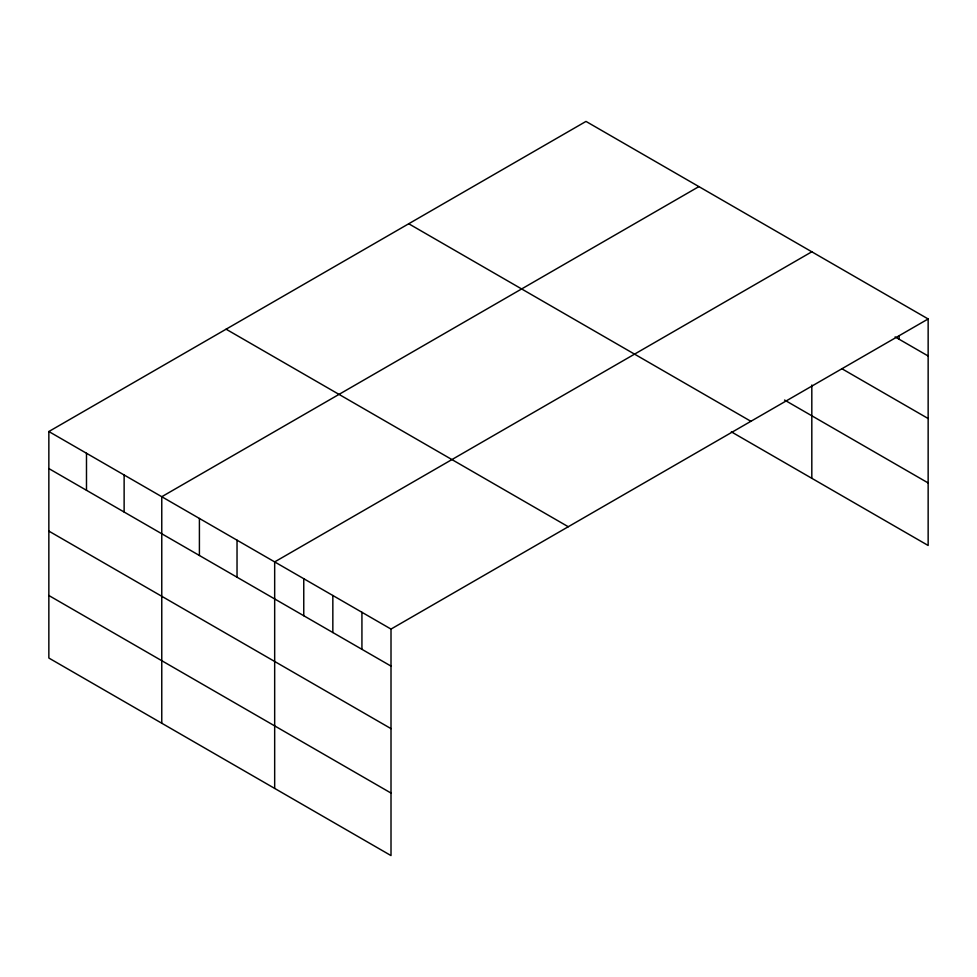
<?xml version="1.0" encoding="UTF-8"?>
<svg xmlns="http://www.w3.org/2000/svg" width="977" height="977" viewBox="0 0 977 977"><rect width="100%" height="100%" fill="white"/><g stroke="black" fill="none" stroke-linecap="round" stroke-linejoin="round"><path stroke-width="1.47" d="M928.15 318.966L391.008 629.078L391.008 855.583L48.85 658.034L48.85 431.529L585.992 121.417L928.15 318.966L928.15 545.471L731.346 431.846M698.897 186.607L161.767 496.719L161.767 723.224M811.814 251.797L274.671 561.909L274.671 788.415M895.103 336.918L928.15 355.994M842.223 368.915L928.15 418.522M784.555 400.045L928.15 482.943M408.728 223.757L750.898 421.307M226.102 329.2L568.272 526.737M48.85 431.529L391.008 629.078M48.85 468.569L391.008 666.106M48.85 531.097L391.008 728.634M48.85 595.506L391.008 793.055M899.072 336.247L899.072 339.202M811.814 385.036L811.814 478.303M361.93 612.286L361.93 649.314M332.839 595.494L332.839 632.534M303.762 578.702L303.762 615.742M237.032 540.183L237.032 577.212M199.406 518.457L199.406 555.486M124.128 474.993L124.128 512.021M86.489 453.267L86.489 490.295"/></g></svg>
